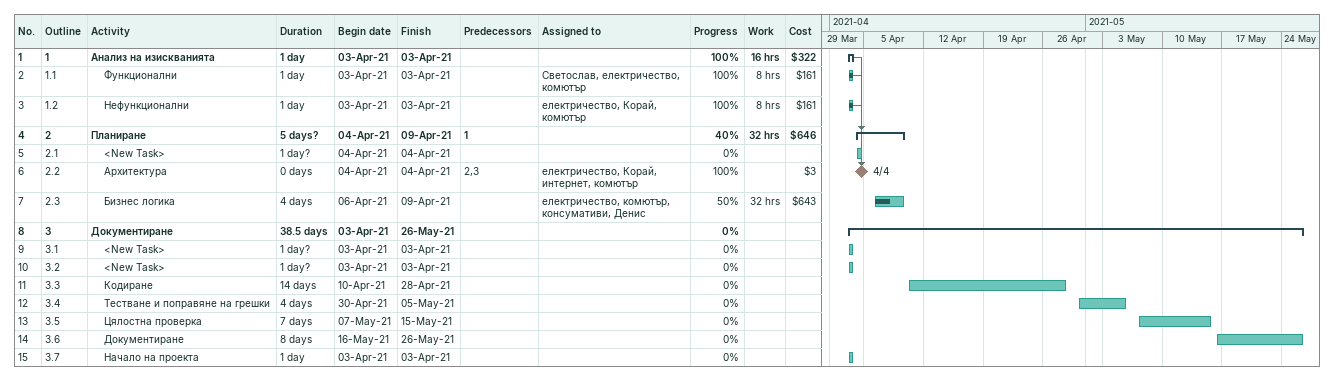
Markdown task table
| ID | WBS | Task | Duration | Start | Finish | Predecessors | Resources | % complete | Work (h) | Cost ($) |
|---|---|---|---|---|---|---|---|---|---|---|
| 1 | 1 | **Анализ на изискванията** | 1d | 2021-04-03 | 2021-04-03 |  |  | 100 | 16 | 322 |
| 2 | 1.1 | Функционални | 1d | 2021-04-03 | 2021-04-03 |  | Светослав, електричество, комютър | 100 | 8 | 161 |
| 3 | 1.2 | Нефункционални | 1d | 2021-04-03 | 2021-04-03 |  | електричество, Корай, комютър | 100 | 8 | 161 |
| 4 | 2 | **Планиране** | 5d? | 2021-04-04 | 2021-04-09 | 1 |  | 40 | 32 | 646 |
| 5 | 2.1 | <New Task> | 1d? | 2021-04-04 | 2021-04-04 |  |  | 0 |  |  |
| 6 | 2.2 | Архитектура | 0d | 2021-04-04 | 2021-04-04 | 2, 3 | електричество, Корай, интернет, комютър | 100 |  | 3 |
| 7 | 2.3 | Бизнес логика | 4d | 2021-04-06 | 2021-04-09 |  | електричество, комютър, консумативи, Денис | 50 | 32 | 643 |
| 8 | 3 | **Документиране** | 38.5d | 2021-04-03 | 2021-05-26 |  |  | 0 |  |  |
| 9 | 3.1 | <New Task> | 1d? | 2021-04-03 | 2021-04-03 |  |  | 0 |  |  |
| 10 | 3.2 | <New Task> | 1d? | 2021-04-03 | 2021-04-03 |  |  | 0 |  |  |
| 11 | 3.3 | Кодиране | 14d | 2021-04-10 | 2021-04-28 |  |  | 0 |  |  |
| 12 | 3.4 | Тестване и поправяне на грешки | 4d | 2021-04-30 | 2021-05-05 |  |  | 0 |  |  |
| 13 | 3.5 | Цялостна проверка | 7d | 2021-05-07 | 2021-05-15 |  |  | 0 |  |  |
| 14 | 3.6 | Документиране | 8d | 2021-05-16 | 2021-05-26 |  |  | 0 |  |  |
| 15 | 3.7 | Начало на проекта | 1d | 2021-04-03 | 2021-04-03 |  |  | 0 |  |  |
